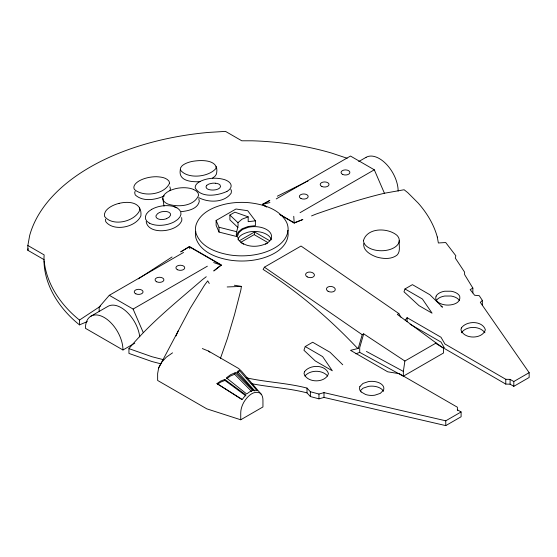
<?xml version="1.0" encoding="UTF-8"?>
<svg xmlns="http://www.w3.org/2000/svg" width="557" height="557" viewBox="0 0 557 557"><rect width="100%" height="100%" fill="white"/><g stroke="black" fill="none" stroke-linecap="round" stroke-linejoin="round"><path stroke-width="0.84" d="M216.13 166.522L215.9 168.513C208.638 177.196 187.424 179.479 180.301 169.878L180.545 167.887L181.979 165.916A18.012 7.596 -4.1 0 1 192.172 161.412C201.718 159.755 220.335 159.142 216.318 174.32L214.891 176.374L212.349 178.247M234.351 285.226L241.397 286.389L240.882 289.939L234.525 314.649L227.479 338.336L220.384 358.534M403.345 376.191L403.345 371.387L404.883 361.04L436.152 342.987L443.546 348.174L443.546 352.985L403.345 376.191L359.711 352.372L355.916 353.806M209.272 283.471L207.705 280.881L204.426 285.281L190.215 308.306L158.661 367.892L157.638 373.601L157.638 380.466L206.814 408.852L240.735 419.776L262.946 406.951L262.946 400.086A15.805 9.128 -60 0 0 259.694 392.894C253.059 390.297 247.148 396.821 243.987 401.959A15.805 9.128 -60 0 0 240.735 412.911L240.735 419.776M44.149 259.715L27.85 250.302L27.85 245.498L29.667 235.514A214.73 123.974 0 0 1 74.903 176.875A214.633 123.919 0 0 1 208.207 132.441L225.501 131.389L241.794 140.796L252.154 140.796A197.561 114.06 0 0 1 331.652 153.091L347.15 158.258M27.85 250.302L28.156 248.638M363.749 243.52C362.781 250.636 370.983 255.036 376.748 257.055C383.293 258.901 391.118 259.506 396.883 255.252C400.998 251.451 398.652 245.268 399.278 240.422M363.491 240.422C367.502 227.381 387.763 227.625 396.883 235.249A17.894 10.332 0 0 1 385.994 250.399A17.894 10.332 0 0 1 363.47 240.422M169.955 190.654L170.428 188.941L169.85 186.769M135.121 191.295L134.69 192.799L135.26 194.936C142.926 202.066 155.584 199.914 164.357 195.897M457.388 410.432L457.388 407.223L399.327 373.705L387.707 371.811L350.527 350.346L358.228 348.424L362.203 334.708L363.7 333.845L404.883 361.04M363.7 333.845L359.711 347.568L359.711 352.372M305.222 346.538L303.934 350.256L315.262 360.936L332.313 370.781L322.642 356.598L305.222 346.538L312.665 342.242L330.092 352.296L342.743 364.765M404.974 288.951L403.985 291.791L419.024 305.654L432.079 313.187L422.394 299.005L404.974 288.951L412.417 284.648L429.844 294.709L442.502 307.165L441.019 306.308M236.46 236.467C235.444 231.608 238.981 227.541 237.936 222.682L229.902 215.051L234.908 212.161L248.185 216.84L248.185 221.658L255.391 220.857L255.391 225.669L248.185 226.469L242.058 228.802L237.936 232.311L236.46 236.467L219.019 232.067L216.116 225.293L216.116 220.475L235.966 209.014L247.691 210.699L255.391 220.857M237.999 239.754C238.862 235.131 244.307 233.425 248.137 232.165A17.009 9.824 0 0 1 270.298 237.574A16.975 9.796 0 0 1 271.37 239.809M226.755 378.69L230.382 376.045L234.615 374.241L235.207 372.73L252.774 390.478L249.738 391.773L246.709 393.973L226.358 377.834L230.779 374.61L235.207 372.73M176.026 335.941L178.191 330.997M158.661 367.892L161.634 362.28L166.362 357.148L172.545 352.839M358.228 348.424L356.919 347.672C328.881 318.005 297.549 291.422 263.12 269.442L264.408 267.179L301.031 246.034L398.833 313.563L400.901 317.128M304.853 376.024C310.207 369.688 322.28 369.688 327.634 376.024M461.363 332.766C466.536 325.643 479.772 325.643 484.952 332.766M359.871 386.558L363.032 383.39L368.511 381.566A12.177 7.032 0 0 1 377.813 382.29A12.184 7.032 0 0 1 382.206 384.866A12.177 7.032 0 0 1 383.46 390.199L380.306 393.367L374.826 395.192A12.184 7.032 0 0 1 365.566 394.488L361.096 391.905M360.275 390.791L363.032 388.194L368.511 386.37A12.163 7.025 0 0 1 374.833 386.37A12.282 7.088 0 0 1 382.241 389.663A12.177 7.032 0 0 1 383.467 391.355M405.211 320.219L407.104 317.685L441.005 337.257L444.876 343.961L505.777 379.289L510.094 379.38L513.812 381.524L529.15 372.668L480.322 302.367L482.355 300.404L479.229 295.676L474.641 295.273L470.171 289.64L472.858 288.094L464.594 274.566L464.601 272.136L455.285 258.051L455.835 255.76L445.704 242.532L438.366 242.977L437.287 237.031M237.066 372.696L238.187 372.215L239.468 370.621L257.292 390.729L255.593 390.206L253.665 390.394L236.753 372.577L238.111 370.983L239.468 370.621M183.545 252.439L109.29 295.307L99.16 307.06L79.484 320.066L79.484 324.87L87.352 321.57M206.772 185.293L205.944 186.901L206.717 188.405A7.359 3.426 -3.2 0 0 208.924 189.547L209.912 189.784A7.38 3.419 -3 0 0 214.41 189.937C216.84 189.902 222.473 187.89 219.911 184.778A7.38 3.419 -3 0 0 216.694 183.42L215.65 183.239M160.896 363.832L151.943 361.528L128.939 353.423L128.939 348.619C150.474 322.754 176.994 301.72 202.309 279.753L206.264 276.711M237.936 222.682L242.058 219.173L248.185 216.84M206.828 185.244L209.028 183.984L212.224 183.246A7.38 3.419 -3 0 1 215.622 183.253M221.247 265.209L213.749 270.967L221.247 264.895L189.387 246.5L180.719 251.889L189.387 246.821L221.247 265.209L213.658 262.556M100.532 306.023L99.16 307.06L99.16 311.405M151.734 209.314L148.573 211.514L146.414 214.006L145.391 216.582L145.572 219.082L146.964 221.345L149.457 223.197M216.993 383.599L220.621 381.079L224.819 379.47L245.818 394.927L242.191 399.446L216.993 383.599L241.933 399.564M138.324 278.841L172.05 256.965M217.453 384.184L221.045 381.942L224.958 380.445L245.95 395.909M276.23 198.926L350.485 156.051L374.304 169.801L384.434 193.244L404.11 189.749L407.794 192.666L418.147 203.033A197.45 113.997 0 0 1 437.294 237.031M134.787 343.161L122.972 349.984L85.444 328.317A26.402 15.241 60 0 1 90.937 316.174L107.926 306.371A26.499 15.297 60 0 1 126.049 311.21A26.562 15.331 60 0 1 139.751 336.825M358.729 161.572L366.116 157.304M239.232 240.812L254.556 231.963L269.88 240.812M240.694 242.392L254.556 234.393L254.556 231.963M109.29 295.307L133.102 309.058L207.364 266.19M300.049 212.677L374.304 169.801M265.501 244.182L267.694 242.915M398.833 313.563L397.343 314.427L436.152 342.987M251.144 383.592C269.63 387.282 288.672 388.076 307.004 392.887L310.367 396.542L318.959 398.854L323.993 397.426L445.767 425.611L461.105 416.761L461.105 411.957L445.767 420.807L323.993 392.622L318.959 394.05L310.367 391.738L307.004 388.083C287.022 382.875 266.267 382.297 246.187 377.757M410.119 324.23L441.005 342.061L444.876 348.766L505.777 384.093L510.094 384.184L513.812 386.328L529.15 377.472L529.15 372.668M262.347 204.698L269.832 200.443L262.347 204.377L266.427 206.905M277.33 196.182L305.758 182.111M226.929 191.434C217.696 195.667 201.362 198.327 195.256 188.064A17.963 8.362 -3 0 1 199.448 181.777C207.155 177.753 216.513 177.223 224.784 179.709A18.04 8.404 -2.9 0 1 226.936 191.434M166.599 218.636L169.196 217.146L170.498 215.287A7.387 3.948 -9.1 0 0 170.233 213.463L169.788 212.941A7.359 3.913 -8.8 0 0 166.585 211.569C162.839 211.117 157.868 211.939 156.057 215.663A7.38 3.941 -9.1 0 0 156.761 218.01L157.359 218.476A7.359 3.92 -8.9 0 0 159.963 219.381L161.022 219.507A7.387 3.948 -9.1 0 0 166.627 218.629M306.496 181.749L308.035 181.088M280.192 214.696L294.2 223.092L302.869 219.514L294.2 222.772L279.725 214.41M311.544 215.928L316.118 214.048C338.586 206.181 361.256 198.758 384.434 193.244M269.936 202.56L262.347 204.377L266.692 206.891M119.101 203.361C129.161 200.931 142.251 202.177 140.9 215.858C135.95 227.388 113.468 231.99 105.705 221.582L105.517 219.131M181.31 211.632C188.057 210.915 197.756 209.021 199.322 201.237L198.724 198.828M241.397 286.389L227.179 286.959M200.116 181.673C192.45 182.083 178.08 181.464 180.301 169.878M149.471 223.19A18.075 9.636 -8.9 0 0 161.565 225.286A18.04 9.643 -8.9 0 0 174.599 221.637L177.767 219.43L179.932 216.945L180.955 214.368L180.767 211.869C177.934 206.097 170.435 205.519 164.781 205.658A17.963 9.594 -8.9 0 0 151.748 209.321M216.116 220.475L219.019 227.256L236.46 231.649M163.34 359.655L151.943 356.724L128.939 348.619M176.889 207.754L173.464 206.424M202.33 348.557L208.499 351.084L238.577 368.449L241.536 371.192L261.456 394.537M198.703 197.596C208.485 202.839 224.29 202.978 231.204 193.119L231.406 190.731L230.821 189.38M366.415 351.439L403.345 371.387M193.453 189.38L196.28 190.981L198.055 192.98L198.64 195.235C194.184 206.334 178.219 207.448 167.984 204.085A17.998 8.856 -6.5 0 1 163.431 195.876C166.209 191.531 171.396 189.728 176.165 188.517A17.998 8.842 -6.4 0 1 193.425 189.394M254.556 234.873L267.694 242.455M241.425 242.915L243.611 244.182M457.388 409.806L461.105 411.957M27.85 245.498L44.149 254.904C42.06 282.594 58.534 308.167 79.484 324.87M436.194 343.641L443.546 348.174M362.203 334.708L264.408 267.179M208.499 351.084L209.85 352.163M79.484 320.066C61.249 305.417 46.628 284.634 44.149 260.885M237.936 227.493L229.902 219.862L229.902 215.051M234.615 374.241L251.569 391.383M238.187 372.215L254.855 391.007M133.102 309.058L143.233 332.501M164.016 206.111L162.783 198.222M189.84 248.798L189.387 246.821M224.819 379.47L224.958 380.445M146.171 221.595C148.239 235.702 178.331 232.185 181.861 220.14L181.666 217.571M139.535 207.872L139.716 210.295C134.717 221.742 112.639 226.922 104.598 216.45L104.424 214.027L105.461 211.479A18.019 9.274 -12 0 1 119.101 203.354M293.755 216.311L294.2 223.092M513.812 381.524L513.812 386.328M510.094 379.38L510.094 384.184M505.777 379.289L505.777 384.093M482.355 300.404L482.355 305.208M472.858 288.094L472.858 292.898M445.767 420.807L445.767 425.611M407.104 317.685L407.104 321.688M323.993 392.622L323.993 397.426M318.959 394.05L318.959 398.854M310.367 391.738L310.367 396.542M307.004 388.083L307.004 392.887M219.019 227.256L219.019 232.067M398.151 191.114A26.562 15.331 60 0 0 384.239 162.15A26.499 15.297 60 0 0 366.123 157.311M436.416 300.432A12.268 7.088 0 0 1 444.737 296.025L451.059 296.025A12.268 7.088 0 0 1 459.372 300.432M122.972 349.984A26.562 15.331 60 0 0 104.208 317.476A26.499 15.297 60 0 0 90.944 316.181M361.166 391.905A12.177 7.032 0 0 1 359.94 386.544M195.723 231.482A46.906 27.084 0 0 0 196.036 238.466C200.84 252.307 216.603 257.856 229.811 260.112A46.154 26.645 0 0 0 244.224 260.989A46.412 26.799 0 0 0 262.82 258.107C273.675 254.841 286.333 248.074 288.06 235.681A46.154 26.645 0 0 0 287.725 230.786M288.06 230.521C286.333 242.915 273.675 249.675 262.82 252.948A46.412 26.799 0 0 1 244.224 255.823A46.154 26.645 0 0 1 229.811 254.953C216.603 252.697 200.84 247.148 196.036 233.299A46.906 27.084 0 0 1 196.036 224.931C200.123 212.628 213.526 206.898 225.202 204.147A45.806 26.444 0 0 1 234.553 202.699A46.906 27.084 0 0 1 249.042 202.699C263.092 204.252 279.356 208.875 286.542 222.201A46.154 26.645 0 0 1 288.06 230.521M436.096 296.213L435.685 298.037L436.096 299.861A12.268 7.088 0 0 0 444.737 304.846C450.348 305.856 461.398 303.913 459.699 296.213A12.268 7.088 0 0 0 451.059 291.22L444.737 291.22A12.268 7.088 0 0 0 436.096 296.157M304.456 371.791L304.025 373.615C306.998 383.23 325.56 383.286 328.463 373.615C325.504 364.306 309.608 364.382 304.456 371.791M461.363 327.962L460.938 329.786C463.821 339.443 482.494 339.443 485.377 329.786C482.411 320.477 466.522 320.553 461.363 327.962M169.551 183.225C164.503 194.672 143.483 197.443 134.425 189.477A18.012 8.258 -8.7 0 1 139.208 180.879A18.012 8.258 -8.7 0 1 156.496 176.729C160.896 176.966 166.056 177.418 168.994 181.143L169.551 183.225M238.821 232.638L237.477 236.398L238.737 240.171C245.679 247.642 257.891 247.698 266.559 243.416A16.975 9.796 0 0 0 270.298 232.756A17.037 9.838 0 0 0 248.102 227.347L242.553 229.463L238.821 232.638M135.852 293.838A4.421 2.555 0 0 0 143.003 292.258A4.421 2.555 0 0 0 137.05 289.473A4.421 2.555 0 0 0 135.852 293.838M156.698 281.8A4.421 2.555 0 0 0 163.855 280.22A4.421 2.555 0 0 0 157.896 277.435A4.421 2.555 0 0 0 156.698 281.8M177.551 269.769A4.421 2.555 0 0 0 184.701 268.182A4.421 2.555 0 0 0 178.748 265.397A4.421 2.555 0 0 0 177.551 269.769M300.975 198.508A4.421 2.555 0 0 0 308.132 196.92A4.421 2.555 0 0 0 302.173 194.135A4.421 2.555 0 0 0 300.975 198.508M321.828 186.47A4.421 2.555 0 0 0 328.978 184.882A4.421 2.555 0 0 0 323.025 182.097A4.421 2.555 0 0 0 321.828 186.47M342.673 174.432A4.421 2.555 0 0 0 349.831 172.844A4.421 2.555 0 0 0 343.878 170.066A4.421 2.555 0 0 0 342.673 174.432M307.213 276.871A4.435 2.799 5.1 0 0 314.378 275.534A4.435 2.799 5.1 0 0 308.453 272.143A4.435 2.799 5.1 0 0 307.213 276.871M328.066 291.269A4.435 2.799 5.1 0 0 335.23 289.932A4.435 2.799 5.1 0 0 329.298 286.542A4.435 2.799 5.1 0 0 328.066 291.269"/></g></svg>
